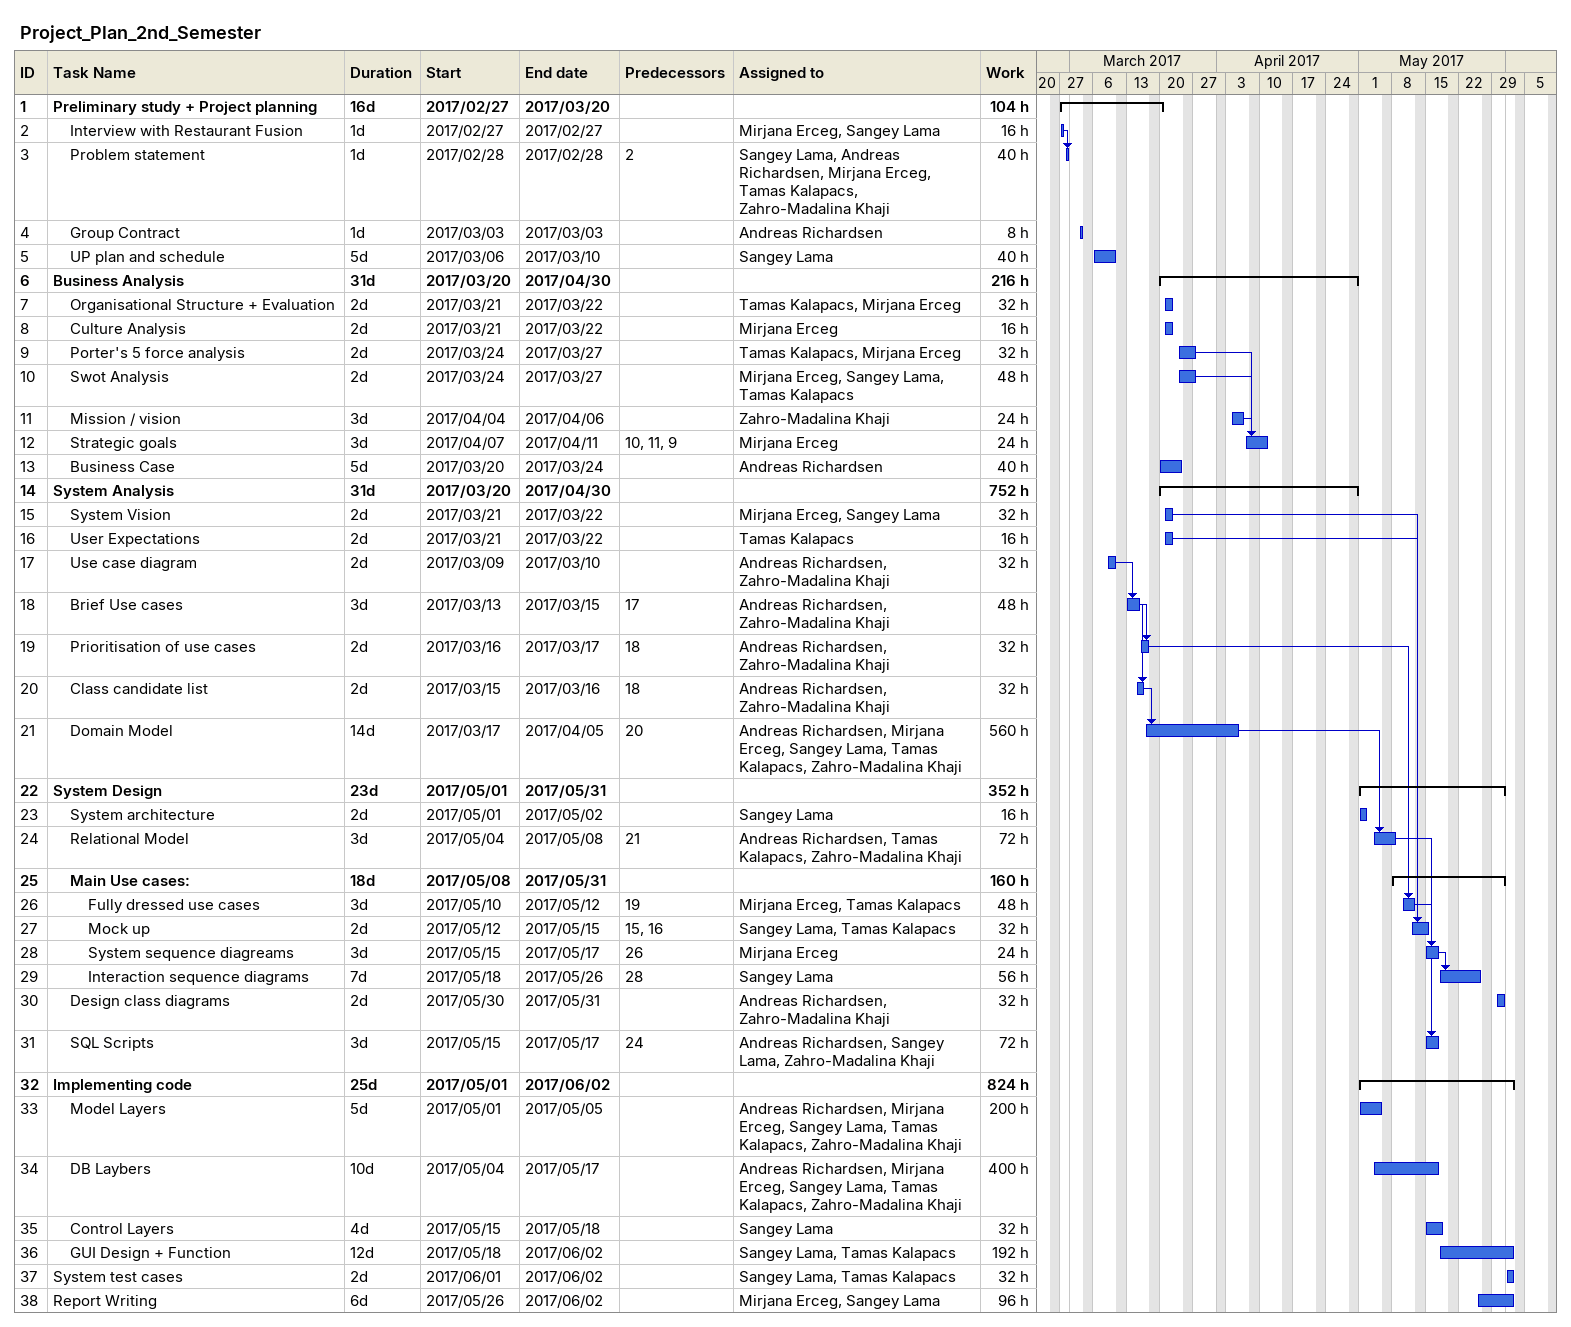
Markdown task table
Project_Plan_2nd_Semester

| ID | Level | Task | Duration | Start | Finish | Predecessors | Resources | Work (h) |
|---|---|---|---|---|---|---|---|---|
| 1 | 1 | **Preliminary study + Project planning** | 16d | 2017-02-27 | 2017-03-20 |  |  | 104 |
| 2 | 2 | Interview with Restaurant Fusion | 1d | 2017-02-27 | 2017-02-27 |  | Mirjana Erceg, Sangey Lama | 16 |
| 3 | 2 | Problem statement | 1d | 2017-02-28 | 2017-02-28 | 2 | Sangey Lama, Andreas Richardsen, Mirjana Erceg, Tamas Kalapacs, Zahro-Madalina Khaji | 40 |
| 4 | 2 | Group Contract | 1d | 2017-03-03 | 2017-03-03 |  | Andreas Richardsen | 8 |
| 5 | 2 | UP plan and schedule | 5d | 2017-03-06 | 2017-03-10 |  | Sangey Lama | 40 |
| 6 | 1 | **Business Analysis** | 31d | 2017-03-20 | 2017-04-30 |  |  | 216 |
| 7 | 2 | Organisational Structure + Evaluation | 2d | 2017-03-21 | 2017-03-22 |  | Tamas Kalapacs, Mirjana Erceg | 32 |
| 8 | 2 | Culture Analysis | 2d | 2017-03-21 | 2017-03-22 |  | Mirjana Erceg | 16 |
| 9 | 2 | Porter's 5 force analysis | 2d | 2017-03-24 | 2017-03-27 |  | Tamas Kalapacs, Mirjana Erceg | 32 |
| 10 | 2 | Swot Analysis | 2d | 2017-03-24 | 2017-03-27 |  | Mirjana Erceg, Sangey Lama, Tamas Kalapacs | 48 |
| 11 | 2 | Mission / vision | 3d | 2017-04-04 | 2017-04-06 |  | Zahro-Madalina Khaji | 24 |
| 12 | 2 | Strategic goals | 3d | 2017-04-07 | 2017-04-11 | 10, 11, 9 | Mirjana Erceg | 24 |
| 13 | 2 | Business Case | 5d | 2017-03-20 | 2017-03-24 |  | Andreas Richardsen | 40 |
| 14 | 1 | **System Analysis** | 31d | 2017-03-20 | 2017-04-30 |  |  | 752 |
| 15 | 2 | System Vision | 2d | 2017-03-21 | 2017-03-22 |  | Mirjana Erceg, Sangey Lama | 32 |
| 16 | 2 | User Expectations | 2d | 2017-03-21 | 2017-03-22 |  | Tamas Kalapacs | 16 |
| 17 | 2 | Use case diagram | 2d | 2017-03-09 | 2017-03-10 |  | Andreas Richardsen, Zahro-Madalina Khaji | 32 |
| 18 | 2 | Brief Use cases | 3d | 2017-03-13 | 2017-03-15 | 17 | Andreas Richardsen, Zahro-Madalina Khaji | 48 |
| 19 | 2 | Prioritisation of use cases | 2d | 2017-03-16 | 2017-03-17 | 18 | Andreas Richardsen, Zahro-Madalina Khaji | 32 |
| 20 | 2 | Class candidate list | 2d | 2017-03-15 | 2017-03-16 | 18 | Andreas Richardsen, Zahro-Madalina Khaji | 32 |
| 21 | 2 | Domain Model | 14d | 2017-03-17 | 2017-04-05 | 20 | Andreas Richardsen, Mirjana Erceg, Sangey Lama, Tamas Kalapacs, Zahro-Madalina Khaji | 560 |
| 22 | 1 | **System Design** | 23d | 2017-05-01 | 2017-05-31 |  |  | 352 |
| 23 | 2 | System architecture | 2d | 2017-05-01 | 2017-05-02 |  | Sangey Lama | 16 |
| 24 | 2 | Relational Model | 3d | 2017-05-04 | 2017-05-08 | 21 | Andreas Richardsen, Tamas Kalapacs, Zahro-Madalina Khaji | 72 |
| 25 | 2 | **Main Use cases:** | 18d | 2017-05-08 | 2017-05-31 |  |  | 160 |
| 26 | 3 | Fully dressed use cases | 3d | 2017-05-10 | 2017-05-12 | 19 | Mirjana Erceg, Tamas Kalapacs | 48 |
| 27 | 3 | Mock up | 2d | 2017-05-12 | 2017-05-15 | 15, 16 | Sangey Lama, Tamas Kalapacs | 32 |
| 28 | 3 | System sequence diagreams | 3d | 2017-05-15 | 2017-05-17 | 26 | Mirjana Erceg | 24 |
| 29 | 3 | Interaction sequence diagrams | 7d | 2017-05-18 | 2017-05-26 | 28 | Sangey Lama | 56 |
| 30 | 2 | Design class diagrams | 2d | 2017-05-30 | 2017-05-31 |  | Andreas Richardsen, Zahro-Madalina Khaji | 32 |
| 31 | 2 | SQL Scripts | 3d | 2017-05-15 | 2017-05-17 | 24 | Andreas Richardsen, Sangey Lama, Zahro-Madalina Khaji | 72 |
| 32 | 1 | **Implementing code** | 25d | 2017-05-01 | 2017-06-02 |  |  | 824 |
| 33 | 2 | Model Layers | 5d | 2017-05-01 | 2017-05-05 |  | Andreas Richardsen, Mirjana Erceg, Sangey Lama, Tamas Kalapacs, Zahro-Madalina Khaji | 200 |
| 34 | 2 | DB Laybers | 10d | 2017-05-04 | 2017-05-17 |  | Andreas Richardsen, Mirjana Erceg, Sangey Lama, Tamas Kalapacs, Zahro-Madalina Khaji | 400 |
| 35 | 2 | Control Layers | 4d | 2017-05-15 | 2017-05-18 |  | Sangey Lama | 32 |
| 36 | 2 | GUI Design + Function | 12d | 2017-05-18 | 2017-06-02 |  | Sangey Lama, Tamas Kalapacs | 192 |
| 37 | 1 | System test cases | 2d | 2017-06-01 | 2017-06-02 |  | Sangey Lama, Tamas Kalapacs | 32 |
| 38 | 1 | Report Writing | 6d | 2017-05-26 | 2017-06-02 |  | Mirjana Erceg, Sangey Lama | 96 |
